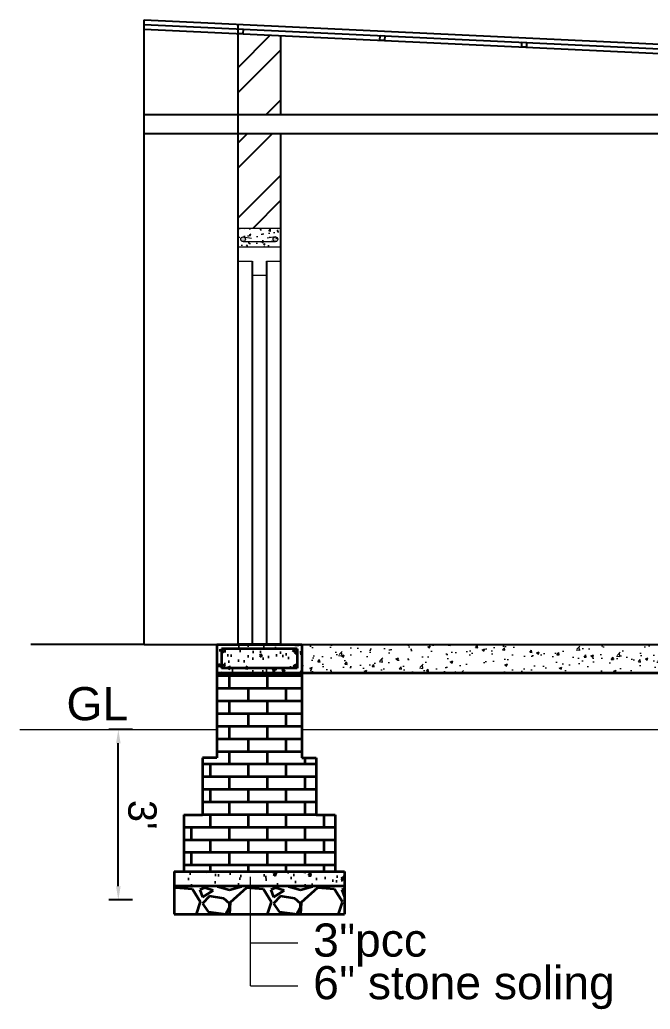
# Model space of a CAD drawing. Header units: inches. Extents: x 392906 to 410488, y -52747 to -40742.
# Drawn here: x 403892.9 to 404026.1, y -51448.5 to -51239.4 of the extents above; entities that cross this region are included whole.
import ezdxf

# ---------------------------------------------------------------- set-up
doc = ezdxf.new("R2010")
doc.units = ezdxf.units.IN
doc.header["$LTSCALE"] = 2
doc.header["$MEASUREMENT"] = 0
doc.header["$PDMODE"] = 34
doc.layers.get('0').update_dxf_attribs({"linetype": 'CONTINUOUS'})
doc.layers.get('DEFPOINTS').update_dxf_attribs({"color": 141, "linetype": 'CONTINUOUS'})
for name, color, linetype, lineweight in [('door', 20, 'CONTINUOUS', 35), ('steps', 253, 'CONTINUOUS', 20), ('WALL - A', 1, 'CONTINUOUS', 40)]:
    doc.layers.add(name, color=color, linetype=linetype, lineweight=lineweight)
doc.styles.add('Lettring Text', font='arial.ttf')
doc.styles.get("Standard").update_dxf_attribs({"font": 'ARIALN.TTF'})
doc.dimstyles.new('Copy of Standard', dxfattribs={"dimtxt": 6, "dimasz": 2.875, "dimexe": 2, "dimexo": 4, "dimgap": 2, "dimtad": 1, "dimdec": 0, "dimrnd": 1, "dimzin": 0, "dimdsep": 46, "dimlunit": 4, "dimtxsty": 'Lettring Text', "dimcen": 0.1, "dimclrd": 7, "dimclre": 7, "dimclrt": 7, "dimazin": 0, "dimtfac": 0.645, "dimtdec": 0, "dimtmove": 1, "dimatfit": 0, "dimfxl": 3, "dimfxlon": 1, "dimtfillclr": 256, "dimtolj": 1, "dimtzin": 0, "dimlwd": -1, "dimlwe": -1, "dimarcsym": 2})
pattern_1 = [(45, (548.373, -1621.518), (-7.9549513, 7.9549513), []), (45, (553.676, -1621.518), (-7.9549513, 7.9549513), [])]
pattern_2 = [(228.0127875, (42897.8992, -20640.5317), (-120, -135), [2.01804, -199.7863207]), (184.96974073, (42896.5492, -20642.0317), (180, 15), [3.46302, -342.8388714]), (132.51044708, (42893.0992, -20642.3317), (150, -165), [2.44182, -241.74048894]), (267.273689, (42887.2492, -20646.0817), (15, 300), [3.15357, -312.2033706]), (292.83365418, (42887.0992, -20649.2317), (-75, 180), [3.092325, -306.1405969]), (357.273689, (42888.2992, -20652.0817), (-300, 15), [3.15357, -312.2033706]), (37.69424047, (42891.4492, -20652.23173), (-195, -150), [4.170435, -412.87272823]), (72.25532837, (42894.7492, -20649.6817), (105, 330), [3.93732, -389.79482245]), (121.42956562, (42895.9492, -20645.9317), (-120, 195), [3.16425, -313.26109665]), (175.2363583, (42894.2992, -20643.2317), (165, -15), [3.61248, -177.0114387]), (222.3974378, (42890.6992, -20642.93173), (-180, -165), [4.67172, -462.5006251]), (138.81407483, (42902.0992, -20646.2317), (-105, 90), [1.594515, -157.8576722]), (171.4692344, (42900.8992, -20645.1817), (195, -30), [3.033555, -300.32267124]), (225, (42897.899, -20644.732), (-2e-15, -15), [2.121315, -19.09188844]), (203.1985905, (42896.8492, -20642.9317), (75, 30), [1.14237, -113.0942266]), (291.8014095, (42895.7992, -20643.3817), (-15, 45), [1.615545, -79.1619271]), (30.9637565, (42896.3992, -20644.8817), (45, 30), [2.623935, -84.8403434]), (161.5650512, (42898.649, -20643.5317), (30, -15), [1.897365, -45.5367999]), (16.38954033, (42887.0992, -20643.3817), (150, 45), [2.658, -263.1426772]), (70.34617594, (42889.6492, -20642.6317), (-60, -165), [2.229915, -220.7611162]), (293.1985905, (42898.6492, -20640.5317), (-30, 75), [2.284725, -111.9518716]), (343.61045967, (42899.5492, -20642.6317), (-150, 45), [2.658, -263.1426772]), (339.4439548, (42887.0992, -20652.6817), (-75, 30), [2.5632, -125.5968562]), (294.77514057, (42889.4992, -20653.5817), (-75, 165), [2.14767, -212.61964595]), (66.8014095, (42898.7992, -20655.5317), (30, 75), [2.284725, -111.9518716]), (17.35402464, (42899.6992, -20653.4317), (-195, -60), [2.514465, -248.9313542]), (69.4439548, (42891.4492, -20655.5317), (-30, -75), [1.2816, -126.8784562]), (101.3099325, (42897.8992, -20655.5317), (-15, 60), [0.76485, -75.7204427]), (165.9637565, (42897.7492, -20654.7817), (45, -15), [3.092325, -58.7542594]), (186.00900596, (42894.7492, -20654.0317), (150, 15), [2.86575, -283.7088476]), (303.6900675, (42896.3992, -20646.2317), (-15, 30), [2.16333, -51.91993913]), (353.15722659, (42897.5992, -20648.0317), (255, -30), [3.77691, -373.91343936]), (60.9453959, (42901.3492, -20648.4817), (-60, -105), [1.54434, -152.8901121]), (90, (42902.099, -20647.132), (-15, 15), [0.9, -14.1]), (120.25643716, (42894.4492, -20653.5817), (60, -105), [2.08386, -206.30279984]), (48.0127875, (42893.3992, -20651.7817), (120, 135), [4.03608, -197.7682807]), (0, (42896.099, -20648.782), (15, 15), [3.9, -11.1]), (325.30484647, (42899.9992, -20648.7817), (150, -105), [2.37171, -234.7991145]), (254.0546041, (42901.9492, -20650.1317), (-15, -60), [2.18403, -107.01761834]), (207.64597536, (42901.3492, -20652.2317), (-285, -150), [3.555975, -352.04211273]), (175.42607874, (42898.1992, -20653.8817), (-195, 15), [3.761985, -372.4361011])]
pattern_3 = [(50, (339615.2664, 65140.823), (5.73808146, -0.50201708), [0.6, -6.6]), (355, (339615.2664, 65140.823), (-1.11001067, 6.01753707), [0.48, -5.28]), (100.4514, (339615.7445, 65140.781), (4.62807505, 5.51551634), [0.50992152, -5.6091369]), (46.1842, (339615.2664, 65142.423), (8.5379284, -1.3241521), [0.9, -9.9]), (96.6356, (339615.978, 65142.313), (7.47730164, 7.79294297), [0.7648823, -8.413704]), (351.1842, (339615.266, 65142.423), (7.47729556, 7.7929488), [0.72, -7.92]), (21, (339616.0664, 65142.023), (4.77525642, -3.22095113), [0.6, -6.6]), (326, (339616.0664, 65142.023), (1.94652266, 5.80120036), [0.48, -5.28]), (71.4514, (339616.4643, 65141.7546), (6.72178103, 2.58024397), [0.50992152, -5.6091369]), (37.5, (339615.2664, 65140.823), (0.097278843, 2.66315083), [0, -5.216, 0, -5.36, 0, -5.3]), (7.5, (339615.2664, 65140.823), (2.1045563, 3.155293695), [0, -3.056, 0, -5.096, 0, -2.02]), (327.5, (339613.4824, 65140.823), (4.27057949, -0.180438974), [0, -2, 0, -6.24, 0, -8.28]), (317.5, (339612.6824, 65140.823), (4.66548935, 0.80083986), [0, -2.6, 0, -4.144, 0, -5.88])]

# ---------------------------------------------------------------- blocks, each defined once
blk = doc.blocks.new('*D1259')
at = {"color": 7, "transparency": 16777216}
for p, q in [((403916.7, -51389.41), (403911.7, -51389.41)), ((403913.7, -51422.52), (403913.7, -51392.28)), ((403916.7, -51425.4), (403911.7, -51425.4))]:
    blk.add_line(p, q, dxfattribs=at)
at = {"color": 7, "linetype": 'ByBlock', "transparency": 16777216}
for points in [[(403914.18, -51392.28), (403913.22, -51392.28), (403913.7, -51389.41)], [(403914.18, -51422.52), (403913.22, -51422.52), (403913.7, -51425.4)]]:
    blk.add_solid(points, dxfattribs=at)
at = {"layer": 'DEFPOINTS', "color": 0, "linetype": 'ByBlock', "transparency": 16777216}
for p in [(403913.7, -51389.41), (403925.51, -51389.41), (403925.51, -51425.4)]:
    blk.add_point(p, dxfattribs=at)
at = {"color": 7, "linetype": 'ByBlock', "lineweight": 5, "transparency": 16777216, "insert": (403918.76, -51407.4), "char_height": 6, "attachment_point": 5, "rotation": 270.0012, "style": 'Lettring Text'}
blk.add_mtext("\\A1;3'", dxfattribs=at)

msp = doc.modelspace()

# ---------------------------------------------------------------- hatches: boundary and pattern name
at = {"linetype": 'ByBlock', "lineweight": 5}
h = msp.add_hatch(dxfattribs=at)
h.set_pattern_fill('AR-CONC', scale=0.5, style=0)
h.set_pattern_definition([(50, (357700.0706, 17520.352), (3.58630091, -0.31376067), [0.375, -4.125]), (355, (357700.0706, 17520.352), (-0.69375667, 3.76096067), [0.3, -3.3]), (100.4514, (357700.3695, 17520.326), (2.89254691, 3.44719771), [0.31870095, -3.50571056]), (46.1842, (357700.0706, 17521.352), (5.33620524, -0.82759507), [0.5625, -6.1875]), (96.6356, (357700.5153, 17521.283), (4.67331353, 4.87058935), [0.47805144, -5.258565]), (351.1842, (357700.0706, 17521.352), (4.67330973, 4.870593), [0.45, -4.95]), (21, (357700.5706, 17521.102), (2.98453526, -2.01309445), [0.375, -4.125]), (326, (357700.5706, 17521.102), (1.21657666, 3.62575023), [0.3, -3.3]), (71.4514, (357700.8193, 17520.9343), (4.20111314, 1.61265248), [0.31870095, -3.50571056]), (37.5, (357700.0706, 17520.352), (0.060799277, 1.66446927), [0, -3.26, 0, -3.35, 0, -3.3125]), (7.5, (357700.0706, 17520.352), (1.315347687, 1.97205856), [0, -1.91, 0, -3.185, 0, -1.2625]), (327.5, (357698.9556, 17520.352), (2.66911218, -0.112774359), [0, -1.25, 0, -3.9, 0, -5.175]), (317.5, (357698.4556, 17520.352), (2.91593085, 0.50052491), [0, -1.625, 0, -2.59, 0, -3.675])])
h.paths.add_polyline_path([(403948, -51283.4), (403939, -51283.4), (403939, -51287.4), (403948, -51287.4)])
edge = h.paths.add_edge_path(flags=16)
edge.add_arc((403946.91, -51286.04), 0.496, 180, 268.058, ccw=False)
edge.add_arc((403946.91, -51286.04), 0.496, 0, 180, ccw=False)
edge.add_arc((403946.91, -51286.04), 0.496, -91.942, 0, ccw=False)
edge.add_line((403946.9, -51286.54), (403940.1, -51286.54))
edge.add_arc((403940.08, -51286.04), 0.496, 180, 271.942, ccw=False)
edge.add_arc((403940.08, -51286.04), 0.496, 0, 180, ccw=False)
edge.add_arc((403940.08, -51286.04), 0.496, -88.058, 0, ccw=False)
edge.add_line((403940.1, -51286.54), (403946.9, -51286.54))
h = msp.add_hatch(color=7, dxfattribs=at)
h.paths.add_polyline_path([(403947.41, -51285.77, 0.414214), (403946.91, -51285.27), (403946.74, -51285.3, 0.315664), (403946.42, -51285.77, 1)])
h.paths.add_polyline_path([(403940.25, -51285.3), (403940.08, -51285.27, 0.414214), (403939.58, -51285.77, 0.404321), (403940.06, -51286.26), (403940.1, -51286.26, 0.404321), (403940.57, -51285.77, 0.315664)])
at = {"layer": 'door', "ltscale": 0.5}
h = msp.add_hatch(dxfattribs=at)
h.set_pattern_fill('AR-CONC', color=256, scale=0.8, style=0)
h.set_pattern_definition(pattern_3)
h.paths.add_polyline_path([(403952.51, -51371.4), (403934.51, -51371.4), (403934.51, -51377.4), (403952.51, -51377.4), (403952.51, -51372.35)])
h.paths.add_polyline_path([(403951.51, -51372.35), (403951.51, -51376.4), (403935.51, -51376.4), (403935.51, -51372.35), (403935.81, -51372.35, -0.049683), (403935.88, -51372.35)], flags=16)
h.paths.add_polyline_path([(403951.51, -51372.69, -1), (403950.84, -51372.69, -1)], flags=0)
h.paths.add_polyline_path([(403951.51, -51376.06, -1), (403950.84, -51376.06, -1)], flags=16)
h.paths.add_polyline_path([(403936.18, -51376.06, -1), (403935.51, -51376.06, -1)], flags=16)
h = msp.add_hatch(dxfattribs=at)
h.set_pattern_fill('AR-CONC', color=256, scale=0.8, style=0)
h.set_pattern_definition(pattern_3)
h.paths.add_polyline_path([(403951.51, -51372.35), (403935.51, -51372.35), (403935.51, -51376.4), (403951.51, -51376.4)])
h = msp.add_hatch(color=256, dxfattribs=at)
h.paths.add_polyline_path([(403936.18, -51372.68, 0.385424), (403935.88, -51372.35), (403935.81, -51372.35, 0.385424), (403935.51, -51372.68, 1)])
h.paths.add_polyline_path([(403935.51, -51376.06, 1), (403936.18, -51376.06, 1)])
h.paths.add_polyline_path([(403950.84, -51372.69, 1), (403951.51, -51372.69, 1)])
h.paths.add_polyline_path([(403950.84, -51376.06, 1), (403951.51, -51376.06, 1)])
at = {"layer": 'door', "ltscale": 0.5, "transparency": 33554648}
h = msp.add_hatch(dxfattribs=at)
h.set_pattern_fill('AR-BRSTD', color=256)
h.set_pattern_definition([(0, (248541.1924, -24483.9714), (0, 2.667), []), (90, (248541.1924, -24483.9714), (-4, 2.667), [2.667, -2.667])])
h.paths.add_polyline_path([(403952.51, -51377.4), (403934.51, -51377.4), (403934.51, -51395.4), (403952.51, -51395.4)])
h.paths.add_polyline_path([(403955.51, -51395.4), (403931.51, -51395.4), (403931.51, -51407.4), (403952.51, -51407.4), (403955.51, -51407.4)])
h.paths.add_polyline_path([(403959.51, -51407.4), (403952.51, -51407.4), (403931.51, -51407.4), (403927.51, -51407.4), (403927.51, -51419.4), (403959.51, -51419.4)])
at = {"layer": 'door', "ltscale": 0.5}
h = msp.add_hatch(dxfattribs=at)
h.set_pattern_fill('AR-CONC', color=256, style=0)
h.set_pattern_definition([(50, (399175.774, 17023.4817), (7.17260183, -0.62752135), [0.75, -8.25]), (355, (399175.774, 17023.482), (-1.3875133, 7.5219213), [0.6, -6.6]), (100.4514, (399176.3715, 17023.4294), (5.7850938, 6.8943954), [0.6374019, -7.0114211]), (46.1842, (399175.774, 17025.482), (10.6724105, -1.6551901), [1.125, -12.375]), (96.6356, (399176.663, 17025.344), (9.346627, 9.7411787), [0.9561029, -10.51713]), (351.1842, (399175.774, 17025.482), (9.3466195, 9.741186), [0.9, -9.9]), (21, (399176.774, 17024.9817), (5.9690705, -4.0261889), [0.75, -8.25]), (326, (399176.774, 17024.982), (2.4331533, 7.25150045), [0.6, -6.6]), (71.4514, (399177.271, 17024.646), (8.4022263, 3.225305), [0.6374019, -7.0114211]), (37.5, (399175.7738, 17023.4817), (0.12159855, 3.32893854), [0, -6.52, 0, -6.7, 0, -6.625]), (7.5, (399175.7738, 17023.4817), (2.63069537, 3.94411712), [0, -3.82, 0, -6.37, 0, -2.525]), (327.5, (399173.5438, 17023.4817), (5.33822436, -0.22554872), [0, -2.5, 0, -7.8, 0, -10.35]), (317.5, (399172.544, 17023.4817), (5.8318617, 1.00104982), [0, -3.25, 0, -5.18, 0, -7.35])])
h.paths.add_polyline_path([(403961.51, -51419.4), (403925.51, -51419.4), (403925.51, -51422.4), (403961.51, -51422.4)])
at = {"layer": 'door', "ltscale": 0.5, "transparency": 33554648}
h = msp.add_hatch(dxfattribs=at)
h.set_pattern_fill('GRAVEL', color=256, scale=15)
h.set_pattern_definition(pattern_2)
h.paths.add_polyline_path([(403941.66, -51422.4), (403925.51, -51422.4), (403925.51, -51428.4), (403941.66, -51428.4)])
h = msp.add_hatch(dxfattribs=at)
h.set_pattern_fill('GRAVEL', color=256, scale=15)
h.set_pattern_definition(pattern_2)
h.paths.add_polyline_path([(403961.51, -51428.4), (403961.51, -51422.4), (403941.66, -51422.4), (403941.66, -51428.4)])
at = {"layer": 'steps', "ltscale": 0.3}
h = msp.add_hatch(dxfattribs=at)
h.set_pattern_fill('AR-CONC', scale=0.8, style=0)
h.set_pattern_definition([(50, (-553.887, -4457.9936), (5.73808146, -0.50201708), [0.6, -6.6]), (355, (-553.887, -4457.9936), (-1.11001067, 6.01753707), [0.48, -5.28]), (100.4514445, (-553.409, -4458.0354), (4.628070774, 5.51551993), [0.50992154, -5.6091369]), (46.1842, (-553.887, -4456.3936), (8.53793065, -1.32415425), [0.9, -9.9]), (96.6356355, (-553.1755, -4456.504), (7.47729557, 7.7929488), [0.76488274, -8.41371008]), (351.184164, (-553.887, -4456.394), (7.47729556, 7.7929488), [0.72, -7.92]), (21, (-553.087, -4456.7936), (4.775256417, -3.220951125), [0.6, -6.6]), (326, (-553.087, -4456.7936), (1.946522655, 5.80120036), [0.48, -5.28]), (71.4514447, (-552.689, -4457.062), (6.721779014, 2.58024922), [0.50992152, -5.6091369]), (37.5, (-553.887, -4457.9936), (0.097278843, 2.663150831), [0, -5.216, 0, -5.36, 0, -5.3]), (7.5, (-553.887, -4457.9936), (2.1045563, 3.155293695), [0, -3.056, 0, -5.096, 0, -2.02]), (327.5, (-555.671, -4457.9936), (4.270579489, -0.180438974), [0, -2, 0, -6.24, 0, -8.28]), (317.5, (-556.471, -4457.9936), (4.665489355, 0.80083986), [0, -2.6, 0, -4.144, 0, -5.88])])
h.paths.add_polyline_path([(403952.51, -51371.4), (403952.51, -51377.4), (404066.75, -51377.4), (404066.75, -51371.4)])
at = {"layer": 'WALL - A', "lineweight": 25}
h = msp.add_hatch(dxfattribs=at)
h.set_pattern_fill('ANSI32', color=256, scale=30, style=0)
h.set_pattern_definition(pattern_1)
h.paths.add_polyline_path([(403948.03, -51242.76), (403939.99, -51242.38), (403939.99, -51242.38), (403939.01, -51242.33), (403939, -51242.33), (403939, -51259.4), (403948.03, -51259.4)])
h = msp.add_hatch(dxfattribs=at)
h.set_pattern_fill('ANSI32', color=256, scale=30, style=0)
h.set_pattern_definition(pattern_1)
h.paths.add_polyline_path([(403948.03, -51263.4), (403939, -51263.4), (403939, -51283.4), (403948.03, -51283.4)])

# ---------------------------------------------------------------- linework, layer by layer
at = {"ltscale": 0.5}
for p, q in [((403919.18, -51239.4), (404331.75, -51258.81)), ((403919.18, -51241.4), (403919.18, -51239.4)), ((403919.18, -51240.4), (404331.75, -51259.81)), ((403939, -51259.4), (403939, -51240.33)), ((403919.18, -51371.4), (403919.18, -51241.4)), ((403919.18, -51241.4), (404331.75, -51260.81)), ((403948.03, -51259.4), (403948.03, -51242.76)), ((403919.18, -51259.4), (404301.75, -51259.4)), ((403939, -51371.4), (403939, -51259.4)), ((403919.18, -51263.4), (404301.75, -51263.4)), ((403948.03, -51371.4), (403948.03, -51263.4)), ((403942, -51290.4), (403942, -51371.4)), ((403945, -51290.4), (403945, -51371.4)), ((403919.18, -51371.4), (403895.18, -51371.4)), ((403919.18, -51371.4), (404301.75, -51371.4)), ((403939, -51371.4), (403948.03, -51371.4)), ((403939.01, -51371.4), (403948.01, -51371.4))]:
    msp.add_line(p, q, dxfattribs=at)
at = {"color": 7, "linetype": 'ByBlock', "lineweight": 5}
for p, q in [((403939, -51283.4), (403948, -51283.4)), ((403940.06, -51286.26), (403946.91, -51286.26)), ((403940.08, -51285.27), (403941.83, -51285.58)), ((403946.91, -51285.27), (403945.16, -51285.58)), ((403939, -51287.4), (403948, -51287.4)), ((403939, -51287.4), (403948, -51287.4)), ((403939, -51290.4), (403942, -51290.4)), ((403945, -51290.4), (403948.03, -51290.4)), ((403942, -51293.4), (403945, -51293.4)), ((403941.66, -51443.56), (403941.66, -51420.5)), ((403941.66, -51434.47), (403951.66, -51434.47)), ((403941.66, -51443.56), (403951.66, -51443.56))]:
    msp.add_line(p, q, dxfattribs=at)
at = {"color": 7, "linetype": 'ByBlock', "lineweight": 5, "ltscale": 10}
for p, q in [((403892.88, -51389.41), (403934.51, -51389.41)), ((403952.51, -51389.41), (404066.75, -51389.4))]:
    msp.add_line(p, q, dxfattribs=at)
at = {"ltscale": 0.5}
for points in [[(403939.05, -51241.33), (403940.05, -51241.39), (403939.99, -51242.38), (403939, -51242.33)], [(403969.02, -51242.74), (403970.02, -51242.79), (403969.97, -51243.79), (403968.97, -51243.74)], [(403998.98, -51244.15), (403999.98, -51244.2), (403999.93, -51245.2), (403998.94, -51245.15)]]:
    msp.add_lwpolyline(points, close=True, dxfattribs=at)
at = {"color": 7, "linetype": 'ByBlock', "lineweight": 5}
for centre in [(403940.08, -51285.77), (403946.91, -51285.77)]:
    msp.add_circle(centre, 0.496, dxfattribs=at)
at = {"layer": 'door', "ltscale": 0.5}
for p, q in [((403934.51, -51371.4), (403952.51, -51371.4)), ((403934.51, -51371.4), (403934.51, -51395.4)), ((403951.51, -51372.35), (403935.51, -51372.35)), ((403935.51, -51372.35), (403935.51, -51376.4)), ((403939.01, -51371.4), (403948.01, -51371.4)), ((403939.01, -51371.4), (403948.01, -51371.4)), ((403948.01, -51371.4), (403939.01, -51371.4)), ((403939.01, -51371.4), (403948.01, -51371.4)), ((403951.01, -51372.35), (403950.51, -51373)), ((403951.51, -51372.79), (403951.01, -51373.45)), ((403951.51, -51372.35), (403951.51, -51376.4)), ((403952.51, -51371.4), (403952.51, -51395.4)), ((403951.51, -51376.4), (403935.51, -51376.4)), ((403934.51, -51377.4), (403952.51, -51377.4)), ((403952.51, -51377.4), (404066.75, -51377.4)), ((403931.51, -51395.4), (403931.51, -51407.4)), ((403934.51, -51395.4), (403931.51, -51395.4)), ((403952.51, -51395.4), (403955.51, -51395.4)), ((403955.51, -51395.4), (403955.51, -51407.4)), ((403927.51, -51407.4), (403931.51, -51407.4)), ((403927.51, -51407.4), (403927.51, -51419.4)), ((403955.51, -51407.4), (403959.51, -51407.4)), ((403959.51, -51407.4), (403959.51, -51419.4)), ((403925.51, -51419.4), (403961.51, -51419.4)), ((403925.51, -51419.4), (403925.51, -51428.4)), ((403961.51, -51419.4), (403961.51, -51428.4)), ((403925.51, -51422.4), (403961.51, -51422.4)), ((403925.51, -51428.4), (403961.51, -51428.4))]:
    msp.add_line(p, q, dxfattribs=at)
for centre in [(403935.85, -51372.68), (403951.17, -51372.69), (403935.85, -51376.06), (403951.18, -51376.06)]:
    msp.add_circle(centre, 0.335, dxfattribs=at)

# ---------------------------------------------------------------- texts
at = {"color": 7, "linetype": 'ByBlock', "lineweight": 5, "char_height": 7, "width": 174.1012, "attachment_point": 1}
for s, insert in [('{\\fArial CE|b0|i0|c0|p34;GL}', (403902.74, -51380.42)), ("{\\fArial CE|b0|i0|c238|p34;3'}'{\\fArial CE|b0|i0|c238|p34;pcc}", (403954.87, -51430.38)), ("{\\fArial CE|b0|i0|c0|p34;6\\fArial CE|b0|i0|c238|p34;'}'{\\fArial CE|b0|i0|c238|p34; \\fArial CE|b0|i0|c0|p34;stone\\fArial CE|b0|i0|c238|p34; soling}", (403954.87, -51439.38))]:
    msp.add_mtext(s, dxfattribs=dict(at, insert=insert))

# ---------------------------------------------------------------- dimensions: what is measured, and where the dimension line sits
at = {"color": 7, "linetype": 'ByBlock', "lineweight": 5}
dim = msp.add_aligned_dim(p1=(403925.51, -51425.4), p2=(403925.51, -51389.41), distance=11.82, dimstyle='Copy of Standard', dxfattribs=at)
dim.commit()
dim.dimension.update_dxf_attribs({"geometry": '*D1259', "text_midpoint": (403918.76, -51407.4)})

doc.saveas('drawing.dxf')
